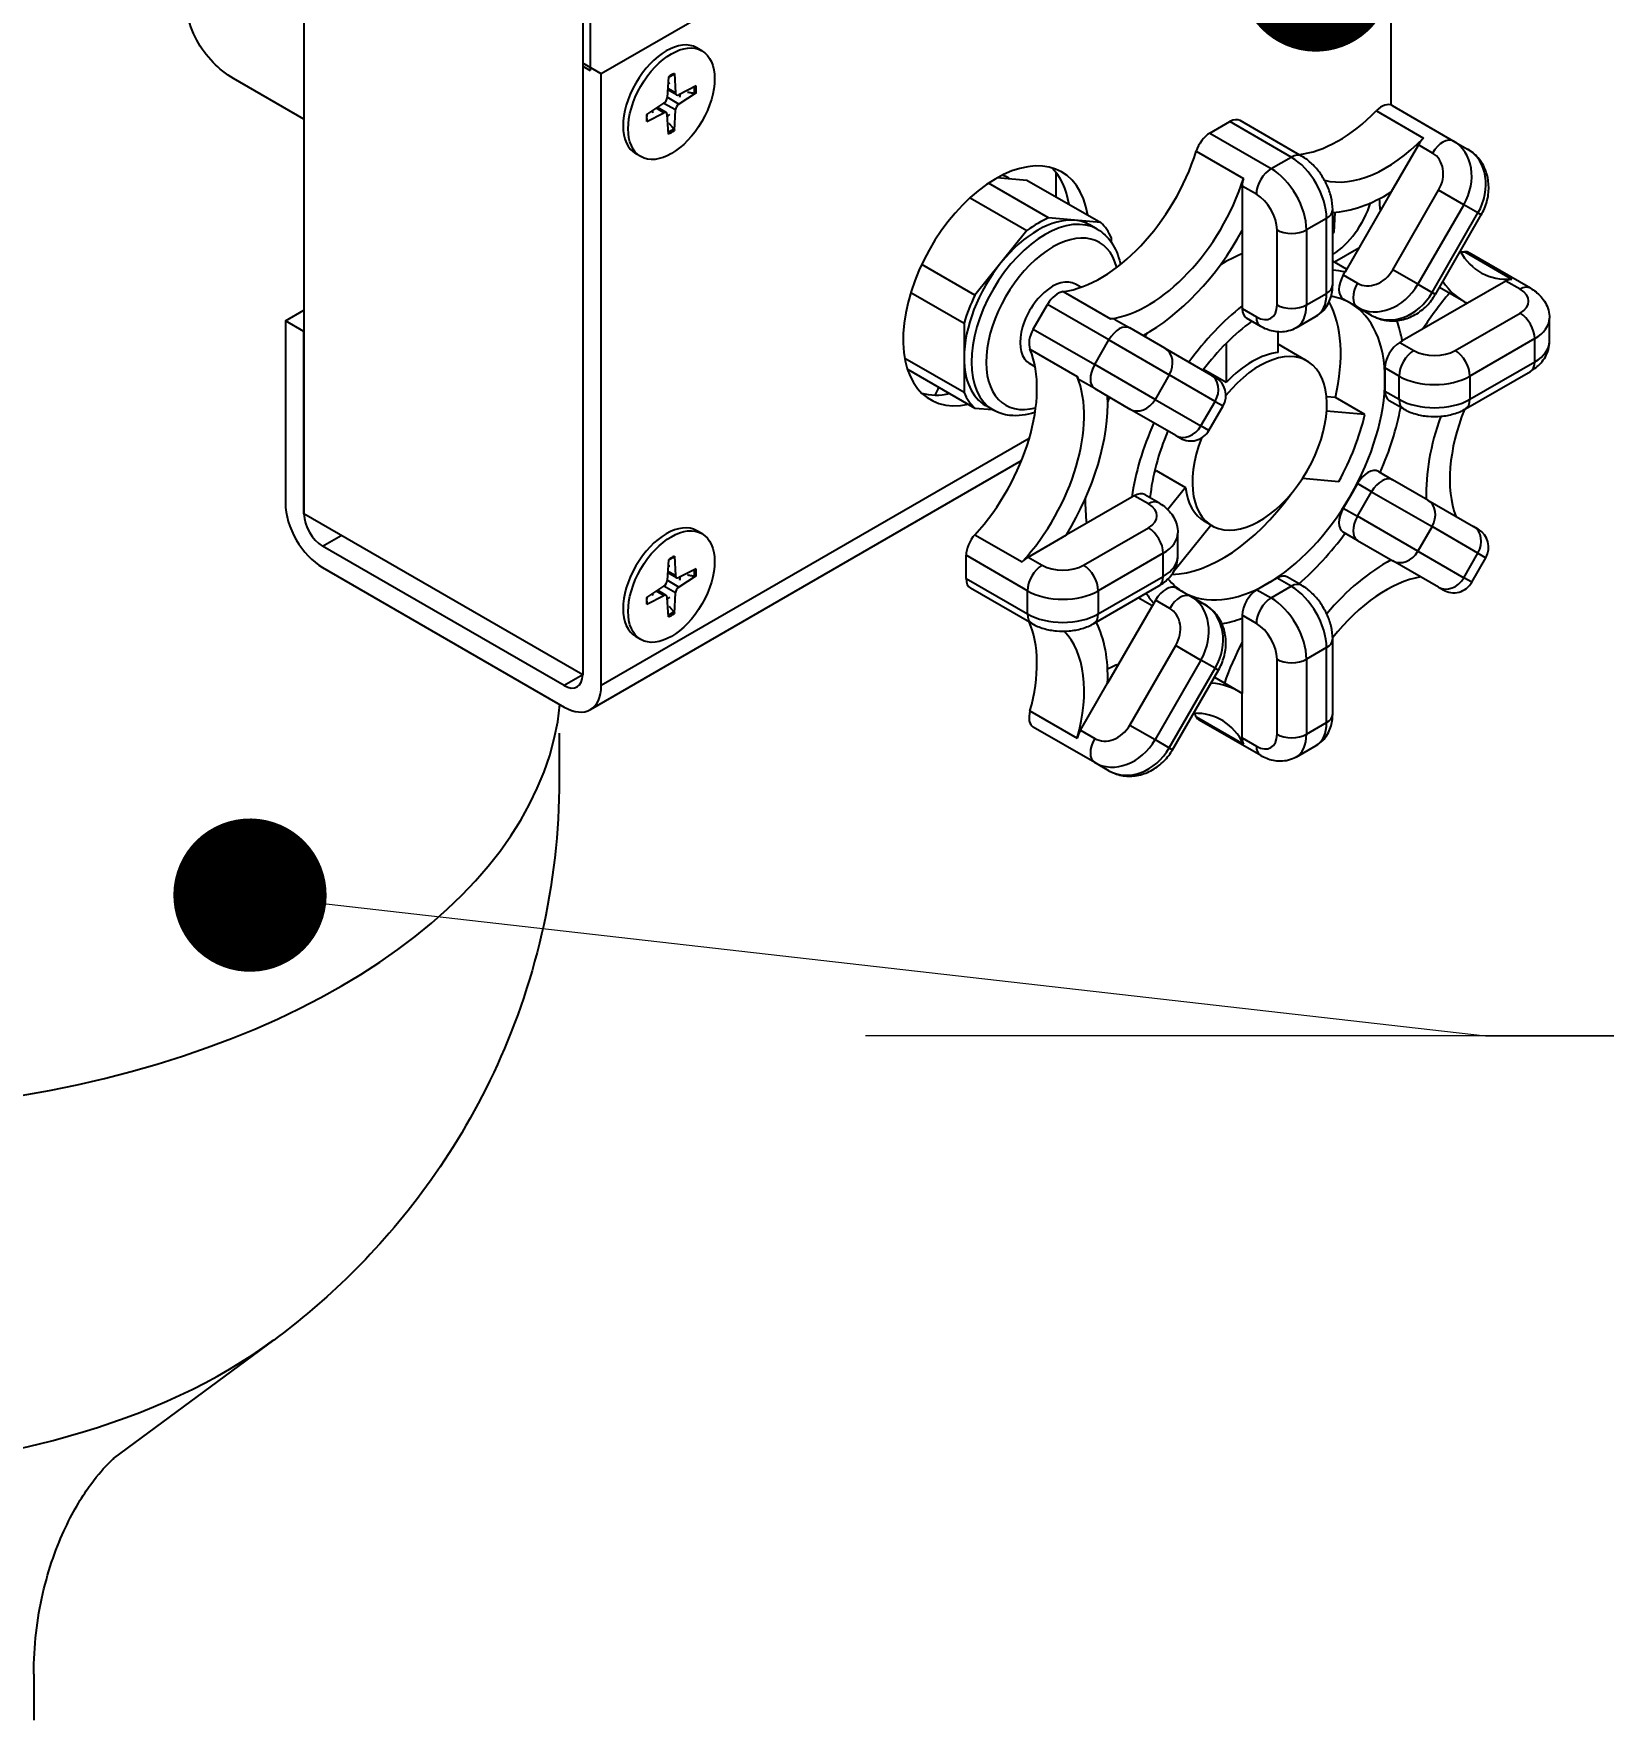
# Model space of a CAD drawing. Header units: millimetres. Extents: x -46397 to 283259, y -8690 to 23983.
# Drawn here: x 217991.2 to 218134.6, y -1111.1 to -957.1 of the extents above; entities that cross this region are included whole.
import ezdxf
from ezdxf import colors
from ezdxf.entities.mleader import LeaderData, LeaderLine
from ezdxf.math import Vec2, Vec3

# ---------------------------------------------------------------- set-up
doc = ezdxf.new("R2010")
doc.units = ezdxf.units.MM
doc.layers.add('Long_AM_Visible', color=30, linetype='Continuous', lineweight=25)
doc.styles.add('Long_Text', font='isocp.shx', dxfattribs={"width": 0.7})

# ---------------------------------------------------------------- blocks, each defined once
blk = doc.blocks.new('sfsdfds')
at = {"layer": 'Long_AM_Visible'}
for p, q in [((-40.94, 10.151), (-40.94, -544.413)), ((-28.212, 2.803), (-28.212, -551.762)), ((-28.212, -25.121), (-28.212, -523.973)), ((-27.872, -495.839), (-27.872, -524.169)), ((8.699, -503.507), (8.699, -525.747)), ((-15.696, -517.591), (-27.363, -524.327)), ((-22.765, -523.271), (-22.998, -523.136)), ((-28.212, -523.837), (-28.212, -551.762)), ((-27.363, -524.327), (-28.212, -523.837)), ((-28.212, -523.973), (-27.872, -524.169)), ((-27.363, -552.252), (-27.363, -524.327)), ((-24.022, -524.303), (-23.973, -525.189)), ((-40.94, -526.391), (-44.155, -524.535)), ((-24.298, -524.462), (-24.347, -525.405)), ((-23.925, -525.282), (-24.329, -525.06)), ((-23.973, -525.189), (-24.326, -524.993)), ((-23.031, -524.876), (-23.822, -525.276)), ((-25.289, -526.18), (-24.498, -525.666)), ((-24.498, -526.098), (-24.844, -525.891)), ((-24.393, -526.093), (-24.787, -525.854)), ((-23.973, -525.969), (-24.506, -525.671)), ((-23.822, -525.708), (-24.347, -525.395)), ((-23.031, -525.194), (-23.822, -525.708)), ((8.752, -525.771), (11.554, -527.389)), ((-25.289, -526.498), (-24.498, -526.098)), ((-24.298, -527.07), (-24.347, -526.185)), ((-24.022, -526.911), (-23.973, -525.969)), ((0.426, -527.034), (1.342, -526.505)), ((4.144, -528.123), (1.342, -526.505)), ((4.62, -528.076), (1.819, -526.458)), ((8.034, -526.01), (10.189, -527.255)), ((0.426, -527.034), (3.228, -528.652)), ((11.554, -527.389), (12.202, -527.763)), ((-25.555, -528.103), (-25.788, -527.968)), ((-0.189, -527.852), (1.966, -529.096)), ((3.228, -528.652), (4.144, -528.123)), ((9.955, -527.565), (8.715, -529.712)), ((10.601, -527.939), (9.955, -527.565)), ((-6.604, -528.812), (-6.604, -529.93)), ((-6.933, -530.902), (-9.675, -529.318)), ((-9.24, -529.052), (-9.111, -529.064)), ((-9.111, -529.064), (-7.921, -529.17)), ((-8.727, -529.098), (-8.75, -529.085)), ((-7.921, -529.17), (-4.553, -531.114)), ((2.555, -529.818), (1.908, -529.445)), ((1.908, -529.445), (1.908, -531.469)), ((8.715, -529.712), (6.605, -533.367)), ((8.782, -533.267), (10.878, -529.638)), ((12.027, -530.302), (10.878, -529.638)), ((-10.511, -529.977), (-7.921, -531.472)), ((6.04, -533.956), (6.04, -530.534)), ((12.027, -530.302), (9.932, -533.931)), ((12.675, -530.676), (12.027, -530.302)), ((-5.743, -531.008), (-6.933, -530.902)), ((-4.553, -531.114), (-5.743, -531.008)), ((-4.709, -531.418), (-5.046, -531.223)), ((5.761, -530.923), (4.845, -531.451)), ((5.761, -534.345), (5.761, -530.923)), ((6.101, -531.565), (6.149, -530.643)), ((10.58, -534.305), (12.675, -530.676)), ((10.731, -534.393), (12.826, -530.763)), ((12.826, -530.763), (12.675, -530.676)), ((-7.921, -531.472), (-9.111, -532.952)), ((-4.059, -532.027), (-4.059, -531.817)), ((1.908, -531.469), (1.908, -534.914)), ((3.498, -534.873), (3.498, -531.451)), ((4.845, -531.451), (4.845, -534.873)), ((7.235, -532.276), (6.121, -532.919)), ((12.069, -532.449), (14.224, -533.694)), ((15.073, -534.111), (12.272, -532.493)), ((-10.3, -534.432), (-12.729, -533.03)), ((-9.111, -532.952), (-10.3, -534.432)), ((6.678, -533.241), (6.04, -532.872)), ((6.605, -533.367), (6.526, -533.505)), ((6.526, -533.505), (7.172, -533.878)), ((9.932, -533.931), (8.782, -533.267)), ((-13.225, -534.303), (-10.794, -535.706)), ((-6.265, -534.265), (-4.11, -535.51)), ((-5.455, -534.066), (-5.706, -533.922)), ((4.845, -534.873), (5.761, -534.345)), ((9.932, -533.931), (10.58, -534.305)), ((10.731, -534.393), (10.58, -534.305)), ((10.919, -534.067), (12.023, -534.704)), ((13.951, -533.785), (12.198, -534.797)), ((14.597, -534.158), (13.951, -533.785)), ((-41.788, -535.595), (-40.94, -535.105)), ((-7.631, -535.978), (-6.983, -534.856)), ((-4.181, -536.474), (-6.983, -534.856)), ((1.908, -534.914), (1.908, -535.044)), ((1.908, -535.044), (2.555, -535.418)), ((7.172, -534.978), (6.526, -534.604)), ((7.82, -535.352), (7.172, -534.978)), ((12.198, -534.797), (9.214, -536.519)), ((-40.94, -536.085), (-41.788, -535.595)), ((-41.788, -535.595), (-41.788, -543.923)), ((-10.794, -535.706), (-10.794, -537.292)), ((-3.876, -535.55), (-3.229, -535.924)), ((-1.619, -536.853), (-3.229, -535.924)), ((2.752, -535.854), (2.105, -535.48)), ((4.371, -535.92), (5.287, -535.391)), ((11.634, -536.958), (14.597, -535.247)), ((15.94, -536.538), (15.94, -535.48)), ((-40.94, -544.413), (-40.94, -536.085)), ((-7.631, -535.978), (-4.829, -537.595)), ((-4.829, -537.595), (-4.181, -536.474)), ((-4.181, -536.474), (-1.422, -538.067)), ((1.181, -536.624), (1.181, -538.415)), ((3.552, -537.046), (3.552, -536.107)), ((4.875, -537.435), (3.552, -536.671)), ((9.214, -536.519), (9.101, -536.584)), ((9.101, -536.584), (9.748, -536.958)), ((15.271, -536.413), (12.307, -538.124)), ((15.271, -537.471), (15.271, -536.413)), ((-10.794, -538.878), (-13.502, -537.315)), ((-10.794, -537.292), (-10.794, -538.878)), ((-7.783, -536.895), (-5.628, -538.14)), ((-1.619, -536.853), (0.476, -538.063)), ((12.307, -539.182), (15.271, -537.471)), ((-13.381, -537.802), (-10.3, -539.581)), ((-7.551, -537.696), (-7.801, -537.551)), ((-2.07, -539.189), (-4.829, -537.595)), ((-1.422, -538.067), (-2.07, -539.189)), ((0.674, -539.277), (-1.422, -538.067)), ((1.181, -538.415), (0.144, -537.816)), ((0.688, -538.185), (0.476, -538.063)), ((8.428, -537.751), (8.428, -538.28)), ((9.074, -538.124), (8.428, -537.751)), ((9.074, -539.182), (9.074, -538.124)), ((12.11, -539.618), (15.073, -537.907)), ((12.307, -538.124), (12.307, -539.182)), ((-4.829, -538.695), (-5.476, -538.322)), ((-4.829, -538.695), (-3.219, -539.625)), ((8.428, -538.28), (8.428, -538.809)), ((8.428, -538.809), (9.074, -539.182)), ((-10.3, -539.581), (-9.495, -539.653)), ((-9.471, -539.667), (-9.808, -539.472)), ((-1.124, -540.834), (-3.219, -539.625)), ((-2.07, -539.189), (0.026, -540.398)), ((0.026, -540.398), (0.674, -539.277)), ((0.389, -540.608), (1.037, -539.486)), ((0.674, -539.277), (1.037, -539.486)), ((6.164, -539.103), (5.758, -539.067)), ((7.511, -539.881), (5.763, -539.725)), ((7.511, -539.881), (6.164, -539.103)), ((9.272, -539.618), (8.625, -539.245)), ((0.389, -540.608), (0.026, -540.398)), ((-7.814, -540.965), (-27.363, -552.252)), ((-1.124, -540.834), (-0.912, -540.957)), ((-27.86, -553.35), (-8.169, -541.982)), ((-2.027, -542.433), (-2.111, -542.537)), ((-2.027, -542.433), (-0.68, -543.211)), ((4.667, -542.788), (6.325, -542.936)), ((8.126, -542.479), (8.773, -542.853)), ((10.382, -543.782), (8.773, -542.853)), ((-3.022, -543.584), (-3.135, -543.649)), ((-2.375, -543.957), (-3.022, -543.584)), ((-1.899, -543.91), (-2.546, -543.537)), ((-0.68, -543.211), (-1.491, -544.22)), ((6.85, -543.59), (6.526, -544.151)), ((7.173, -543.029), (6.85, -543.59)), ((7.172, -544.525), (7.82, -543.403)), ((7.82, -543.403), (7.173, -543.029)), ((7.82, -543.403), (10.58, -544.996)), ((-3.135, -543.649), (-6.118, -545.371)), ((6.526, -544.151), (7.172, -544.525)), ((10.382, -543.782), (12.478, -544.992)), ((-28.212, -551.762), (-40.94, -544.413)), ((-5.339, -546.757), (-2.375, -545.046)), ((-1.223, -547.047), (0.48, -544.928)), ((0.531, -544.958), (0.194, -544.763)), ((9.932, -546.118), (7.172, -544.525)), ((10.58, -544.996), (9.932, -546.118)), ((12.675, -546.206), (10.58, -544.996)), ((12.69, -545.114), (12.478, -544.992)), ((-40.091, -545.883), (-39.243, -545.393)), ((-29.06, -552.252), (-40.091, -545.883)), ((-22.765, -545.316), (-22.998, -545.181)), ((-10.3, -545.364), (-8.144, -546.608)), ((-7.871, -546.384), (-6.118, -545.371)), ((-1.032, -546.337), (-1.032, -545.279)), ((7.172, -545.624), (6.526, -545.251)), ((7.172, -545.624), (8.782, -546.554)), ((-24.298, -546.508), (-24.347, -547.45)), ((-24.022, -546.349), (-23.973, -547.234)), ((-7.898, -547.923), (-10.7, -546.306)), ((-10.7, -547.363), (-10.7, -546.306)), ((-7.871, -546.384), (-7.225, -546.757)), ((-1.702, -546.212), (-4.665, -547.923)), ((-1.702, -547.27), (-1.702, -546.212)), ((10.878, -547.764), (8.782, -546.554)), ((9.932, -546.118), (12.027, -547.328)), ((12.027, -547.328), (12.675, -546.206)), ((12.391, -547.537), (13.038, -546.415)), ((12.675, -546.206), (13.038, -546.415)), ((-40.091, -546.863), (-29.06, -553.231)), ((-23.822, -547.754), (-24.347, -547.441)), ((-23.925, -547.328), (-24.329, -547.106)), ((-23.973, -547.234), (-24.326, -547.038)), ((-23.031, -546.921), (-23.822, -547.321)), ((-23.031, -547.239), (-23.822, -547.754)), ((-10.7, -547.363), (-7.898, -548.981)), ((-4.665, -548.981), (-1.702, -547.27)), ((3.498, -547.348), (3.04, -547.612)), ((4.144, -547.721), (3.498, -547.348)), ((4.62, -547.674), (3.974, -547.301)), ((12.391, -547.537), (12.027, -547.328)), ((-25.289, -548.225), (-24.498, -547.711)), ((-25.289, -548.543), (-24.498, -548.143)), ((-24.498, -548.143), (-24.844, -547.936)), ((-24.393, -548.138), (-24.787, -547.899)), ((-23.973, -548.014), (-24.506, -547.716)), ((-24.298, -549.116), (-24.347, -548.23)), ((-24.022, -548.957), (-23.973, -548.014)), ((-7.701, -549.417), (-10.503, -547.799)), ((-7.898, -548.981), (-7.898, -547.923)), ((-4.863, -549.417), (-1.899, -547.706)), ((-4.665, -547.923), (-4.665, -548.981)), ((-2.199, -548.617), (-2.838, -548.248)), ((-1.094, -547.803), (-0.448, -548.176)), ((-0.448, -548.176), (0.2, -548.55)), ((3.04, -547.612), (2.582, -547.877)), ((2.582, -547.877), (3.228, -548.25)), ((3.228, -548.25), (4.144, -547.721)), ((10.878, -547.764), (11.089, -547.886)), ((-2.126, -548.491), (-4.236, -552.145)), ((-2.047, -548.353), (-2.126, -548.491)), ((-1.4, -548.726), (-2.047, -548.353)), ((1.908, -549.043), (1.908, -549.173)), ((2.555, -549.417), (1.908, -549.043)), ((1.908, -549.173), (1.908, -552.619)), ((-25.555, -550.148), (-25.788, -550.014)), ((-3.219, -554.055), (-1.124, -550.425)), ((-1.124, -550.425), (0.026, -551.089)), ((5.761, -550.521), (4.845, -551.05)), ((5.761, -553.943), (5.761, -550.521)), ((6.04, -553.554), (6.04, -550.132)), ((0.026, -551.089), (-2.07, -554.719)), ((0.674, -551.463), (0.026, -551.089)), ((3.498, -554.472), (3.498, -551.05)), ((4.845, -551.05), (4.845, -554.472)), ((-28.212, -551.762), (-29.06, -552.252)), ((-1.422, -555.092), (0.674, -551.463)), ((-1.271, -555.18), (0.825, -551.55)), ((0.637, -551.876), (1.741, -552.514)), ((0.674, -551.463), (0.825, -551.55)), ((-5.476, -554.292), (-4.236, -552.145)), ((1.908, -554.643), (1.908, -552.619)), ((-7.783, -553.406), (-5.628, -554.65)), ((-4.829, -555.765), (-7.631, -554.147)), ((-5.476, -554.292), (-4.829, -554.665)), ((-3.219, -554.055), (-2.07, -554.719)), ((-0.189, -553.68), (1.966, -554.925)), ((2.752, -555.452), (-0.05, -553.835)), ((4.845, -554.472), (5.761, -553.943)), ((-29.281, -554.424), (-29.281, -556.531)), ((-2.07, -554.719), (-1.422, -555.092)), ((-1.422, -555.092), (-1.271, -555.18)), ((1.908, -554.643), (2.555, -555.016)), ((4.371, -555.518), (5.287, -554.989)), ((-4.181, -556.139), (-4.829, -555.765)), ((-49.631, -587.549), (-42.316, -582.132)), ((-53.281, -597.388), (-53.281, -599.495))]:
    blk.add_line(p, q, dxfattribs=at)
for centre, start, end in [((0.212, -539.01), 330, 60), ((-0.436, -540.132), 240, 330), ((12.213, -545.939), 330, 60), ((11.566, -547.061), 240, 330)]:
    blk.add_arc(centre, 0.952, start, end, dxfattribs=at)
for centre, major_axis, ratio, start_param, end_param in [((-24.393, -525.552), (-1.395, -2.416), 0.57735, 3.141593, 6.283185), ((-24.16, -525.687), (-0.805, -1.393), 0.57735, 3.805567, 4.048415), ((-24.393, -525.552), (0.45, 0.779), 0.57735, 0.521703, 0.660908), ((-24.191, -525.669), (-0.769, -1.332), 0.57735, 2.226706, 2.459073), ((-24.16, -525.687), (0.805, 1.393), 0.57735, 5.376363, 5.619211), ((-24.508, -525.486), (0.114, 0.197), 0.57735, 3.989337, 5.435441), ((-23.812, -525.085), (-0.114, -0.197), 0.57735, 5.560133, 7.006237), ((-23.812, -525.888), (-0.114, -0.197), 0.57735, 3.989337, 5.435441), ((-24.393, -525.552), (-0.45, -0.779), 0.57735, 2.092499, 2.277435), ((8.276, -526.596), (0.476, 0.825), 0.57735, 0, 1.153272), ((-24.16, -525.687), (-0.805, -1.393), 0.57735, 5.376363, 5.619211), ((-24.393, -525.552), (0.45, 0.779), 0.57735, 2.480685, 2.61989), ((-24.508, -526.289), (0.114, 0.197), 0.57735, 5.560133, 7.006237), ((-24.393, -525.552), (-0.45, -0.779), 0.57735, 0.864158, 1.049094), ((1.342, -527.283), (0.476, 0.825), 0.57735, 0, 0.785398), ((6.318, -521.861), (3.373, 5.842), 0.57735, 3.5349, 4.294865), ((-24.191, -525.669), (-0.769, -1.332), 0.57735, 0.682519, 0.914887), ((-24.16, -525.687), (0.805, 1.393), 0.57735, 3.805567, 4.048415), ((0.426, -527.812), (0.476, 0.825), 0.57735, 0.785398, 1.93867), ((8.473, -523.106), (-3.373, -5.842), 0.57735, 0.155736, 1.153272), ((10.431, -527.84), (0.476, 0.825), 0.57735, 1.153272, 1.570796), ((11.078, -528.214), (0.476, 0.825), 0.57735, 0, 1.570796), ((10.411, -529.369), (1.143, 1.98), 0.816497, 4.712389, 6.283185), ((-9.332, -534.003), (-3, -5.196), 0.57735, 2.523786, 6.765634), ((-4.549, -528.136), (3.373, 5.842), 0.57735, 3.559117, 5.080263), ((4.144, -528.901), (0.476, 0.825), 0.57735, 0, 0.785398), ((4.144, -529.989), (-1.143, 1.98), 0.57735, 3.926991, 5.497787), ((9.935, -529.094), (0.667, 1.155), 0.816497, 4.712389, 6.283185), ((11.059, -529.742), (1.143, 1.98), 0.816497, 4.712389, 6.283185), ((-11.131, -533.209), (2.381, 4.124), 0.57735, 0, 0.118501), ((-10.181, -533.513), (3, 5.196), 0.57735, 5.665378, 6.141288), ((3.228, -529.429), (0.476, 0.825), 0.57735, 0.785398, 2.356194), ((3.228, -530.518), (1.143, -1.98), 0.57735, 0.785398, 2.356194), ((-2.394, -529.38), (3.373, 5.842), 0.57735, 3.559117, 5.080263), ((2.582, -529.056), (0.476, 0.825), 0.57735, 1.93867, 2.356194), ((8.473, -523.106), (-4.135, -7.162), 0.57735, 0.356127, 0.826764), ((2.555, -530.907), (-0.667, 1.155), 0.57735, 3.926991, 5.497787), ((5.087, -530.534), (0.952, 0), 0.57735, 5.497787, 6.283185), ((5.963, -530.341), (-1.395, -2.416), 0.57735, 0.8244, 1.941783), ((14.003, -526.298), (-4.135, -7.162), 0.57735, 5.55083, 5.637805), ((-7.09, -535.542), (-2.381, -4.124), 0.57735, 3.141593, 6.283185), ((-7.427, -535.348), (2.381, 4.124), 0.57735, 0.261799, 1.308997), ((-7.427, -535.348), (2.572, 4.454), 0.57735, 0.649116, 0.92168), ((-7.427, -535.348), (2.381, 4.124), 0.57735, 0, 0.261799), ((-7.427, -535.348), (2.572, 4.454), 0.57735, 5.885104, 6.157668), ((-6.753, -535.737), (2.143, 3.712), 0.57735, 5.753516, 9.954448), ((-2.394, -529.38), (4.135, 7.162), 0.57735, 3.885625, 4.753755), ((4.171, -531.063), (0.952, 0), 0.57735, 3.926991, 5.497787), ((5.932, -530.323), (-0.769, -1.332), 0.57735, 0.884805, 0.914887), ((5.963, -530.341), (0.805, 1.393), 0.57735, 3.994654, 4.048415), ((1.019, -540.224), (4.439, 7.688), 0.57735, 0.643289, 0.802054), ((16.158, -527.542), (-3.373, -5.842), 0.57735, 5.949711, 6.651059), ((14.003, -526.298), (-3.373, -5.842), 0.57735, 0.325207, 0.367874), ((11.795, -533.318), (0.476, 0.825), 0.57735, 0, 0.367874), ((-7.427, -535.348), (2.381, 4.124), 0.57735, 1.308997, 2.356194), ((-6.753, -535.737), (1.048, 1.815), 0.57735, 0, 3.141593), ((3.04, -541.391), (4.439, 7.688), 0.57735, 0.181248, 0.287113), ((7.002, -533.78), (-0.476, -0.825), 0.57735, 4.712389, 6.283185), ((7.839, -532.723), (-0.667, -1.155), 0.816497, 0, 1.570796), ((-6.507, -535.131), (0.476, 0.825), 0.57735, 0.417524, 1.570796), ((4.144, -533.411), (1.143, -1.98), 0.57735, 0, 0.785398), ((5.087, -533.956), (0.952, 0), 0.57735, 5.497787, 6.283185), ((7.649, -534.153), (-0.476, -0.825), 0.57735, 4.712389, 6.283185), ((8.315, -532.998), (-1.143, -1.98), 0.816497, 0, 1.570796), ((8.963, -533.372), (-1.143, -1.98), 0.816497, 0, 1.570796), ((14.003, -538.847), (-4.135, -7.162), 0.57735, 4.392824, 4.643394), ((16.158, -527.542), (-4.135, -7.162), 0.57735, 6.012901, 6.324551), ((13.951, -534.562), (0.476, 0.825), 0.57735, 0.367874, 0.785398), ((14.597, -534.936), (0.476, 0.825), 0.57735, 0, 0.785398), ((13.654, -534.702), (1.333, 0), 0.57735, 5.497787, 7.068583), ((-7.427, -535.348), (2.572, 4.454), 0.57735, 1.696314, 1.968878), ((3.04, -541.391), (4.439, 7.688), 0.57735, 0.966646, 1.389548), ((2.582, -534.656), (-0.476, -0.825), 0.57735, 5.497787, 6.283185), ((2.555, -534.329), (0.667, -1.155), 0.57735, 5.497787, 7.068583), ((4.171, -534.484), (0.952, 0), 0.57735, 3.926991, 5.497787), ((3.228, -533.94), (1.143, -1.98), 0.57735, 0, 0.785398), ((1.019, -540.224), (3.81, 6.599), 0.57735, 5.196003, 5.944168), ((3.04, -541.391), (3.81, 6.599), 0.57735, 0, 0.210009), ((3.04, -541.391), (3.81, 6.599), 0.57735, 5.497787, 6.283185), ((-3.705, -536.749), (0.476, 0.825), 0.57735, 0, 1.570796), ((-4.352, -536.375), (0.476, 0.825), 0.57735, 0, 0.417524), ((3.04, -541.391), (3.81, 6.599), 0.57735, 0.914242, 1.359221), ((3.228, -535.029), (-0.476, -0.825), 0.57735, 5.497787, 6.283185), ((3.04, -541.391), (-4.439, -7.688), 0.57735, 2.537443, 2.690235), ((14.597, -536.024), (0.476, -0.825), 0.57735, 0.785398, 2.356194), ((13.654, -535.48), (2.286, 0), 0.57735, 5.497787, 6.283185), ((-7.155, -536.253), (0.476, 0.825), 0.57735, 1.570796, 2.724069), ((1.019, -540.224), (4.439, 7.688), 0.57735, 1.365498, 1.389548), ((9.101, -537.362), (0.476, 0.825), 0.57735, 0.785398, 2.356194), ((13.654, -536.538), (2.286, 0), 0.57735, 5.497787, 6.283185), ((-7.427, -535.348), (-2.381, -4.124), 0.57735, 5.497787, 6.283185), ((-12.234, -541.446), (3.373, 5.842), 0.57735, 4.344515, 5.865661), ((-2.095, -537.678), (0.476, 0.825), 0.816497, 4.712389, 6.283185), ((2.703, -541.196), (-2.172, -3.761), 0.57735, 4.973114, 10.734849), ((2.366, -541.002), (2.172, 3.761), 0.57735, 0.389145, 1.181652), ((9.748, -537.735), (-0.476, -0.825), 0.57735, 3.926991, 5.497787), ((10.691, -536.413), (1.333, 0), 0.57735, 3.926991, 5.497787), ((11.634, -537.735), (0.476, -0.825), 0.57735, 0.785398, 2.356194), ((14.597, -537.082), (0.476, -0.825), 0.57735, 0, 0.785398), ((-10.079, -542.69), (3.373, 5.842), 0.57735, 4.344515, 5.865661), ((-4.999, -537.497), (-0.476, -0.825), 0.57735, 5.865661, 6.283185), ((-4.353, -537.87), (-0.476, -0.825), 0.57735, 4.712389, 6.283185), ((0, -538.888), (0.476, 0.825), 0.816497, 4.712389, 6.283185), ((10.691, -537.191), (-2.286, 0), 0.57735, 0.785398, 2.356194), ((-10.181, -533.513), (-3, -5.196), 0.57735, 0.141897, 0.482449), ((-17.817, -537.922), (6, 0), 0.57735, 5.969789, 6.076806), ((-7.427, -535.348), (-2.572, -4.454), 0.57735, 5.885104, 6.157668), ((3.04, -541.391), (-3.81, -6.599), 0.57735, 1.570796, 2.356194), ((9.101, -538.42), (-0.476, -0.825), 0.57735, 5.497787, 6.283185), ((-10.079, -542.69), (4.135, 7.162), 0.57735, 4.671023, 5.539153), ((1.019, -540.224), (4.439, 7.688), 0.57735, 1.752045, 1.776095), ((-2.743, -538.8), (-0.476, -0.825), 0.816497, 0, 1.570796), ((3.04, -541.391), (-4.439, -7.688), 0.57735, 1.752045, 2.122267), ((9.748, -538.793), (-0.476, -0.825), 0.57735, 5.497787, 6.283185), ((10.691, -538.249), (2.286, 0), 0.57735, 3.926991, 5.497787), ((16.158, -540.091), (-3.373, -5.842), 0.57735, 4.962116, 5.83669), ((11.634, -538.793), (0.476, -0.825), 0.57735, 0, 0.785398), ((3.04, -541.391), (4.439, 7.688), 0.57735, 1.752045, 2.174946), ((-0.648, -540.01), (-0.476, -0.825), 0.816497, 0, 1.570796), ((2.366, -541.002), (3.81, 6.599), 0.57735, 4.752374, 5.196003), ((16.158, -540.091), (-4.135, -7.162), 0.57735, 5.016589, 5.539153), ((3.04, -541.391), (3.81, 6.599), 0.57735, 1.782371, 2.227351), ((7.65, -543.304), (0.476, 0.825), 0.57735, 0, 1.570796), ((8.296, -543.678), (0.476, 0.825), 0.57735, 0, 1.570796), ((-3.022, -544.361), (0.476, 0.825), 0.57735, 0, 0.785398), ((1.019, -540.224), (-3.81, -6.599), 0.57735, 0.339017, 1.395985), ((2.366, -541.002), (-2.172, -3.761), 0.57735, 5.625132, 6.283185), ((3.04, -541.391), (-3.81, -6.599), 0.57735, 0.785398, 1.570796), ((-40.091, -544.903), (-1.2, 2.078), 0.57735, 0.785398, 2.356194), ((1.019, -540.224), (4.439, 7.688), 0.57735, 2.339538, 2.498303), ((-2.375, -544.735), (0.476, 0.825), 0.57735, 0, 0.785398), ((-3.318, -544.501), (1.333, 0), 0.57735, 5.497787, 7.068583), ((7.002, -544.426), (-0.476, -0.825), 0.57735, 4.712389, 6.283185), ((9.906, -544.607), (0.476, 0.825), 0.816497, 4.712389, 6.283185), ((-40.091, -544.903), (0.6, -1.039), 0.57735, 3.926991, 5.497787), ((-24.393, -547.598), (-1.395, -2.416), 0.57735, 3.141593, 6.283185), ((-2.375, -545.824), (-0.476, 0.825), 0.57735, 3.926991, 5.497787), ((7.649, -544.799), (-0.476, -0.825), 0.57735, 4.712389, 6.283185), ((12.001, -545.817), (0.476, 0.825), 0.816497, 4.712389, 6.283185), ((-10.027, -545.917), (0.476, 0.825), 0.57735, 1.202922, 2.356194), ((-3.318, -545.279), (2.286, 0), 0.57735, 5.497787, 6.283185), ((3.04, -541.391), (-4.439, -7.688), 0.57735, 1.019325, 1.389548), ((-24.16, -547.732), (-0.805, -1.393), 0.57735, 3.805567, 4.048415), ((-7.871, -547.161), (-0.476, -0.825), 0.57735, 3.926991, 4.344515), ((-3.318, -546.337), (2.286, 0), 0.57735, 5.497787, 6.283185), ((8.473, -553.401), (-4.135, -7.162), 0.57735, 3.885625, 4.408189), ((9.258, -545.729), (-0.476, -0.825), 0.816497, 0, 1.570796), ((-24.508, -547.532), (0.114, 0.197), 0.57735, 3.989337, 5.435441), ((-24.393, -547.598), (0.45, 0.779), 0.57735, 0.521703, 0.660908), ((-23.812, -547.13), (-0.114, -0.197), 0.57735, 5.560133, 7.006237), ((-24.393, -547.598), (-0.45, -0.779), 0.57735, 2.092499, 2.277435), ((-24.191, -547.714), (-0.769, -1.332), 0.57735, 2.226706, 2.459073), ((-24.16, -547.732), (0.805, 1.393), 0.57735, 5.376363, 5.619211), ((-10.027, -546.975), (-0.476, -0.825), 0.57735, 5.497787, 6.283185), ((-7.225, -547.535), (0.476, 0.825), 0.57735, 0.785398, 2.356194), ((-6.282, -546.212), (1.333, 0), 0.57735, 3.926991, 5.497787), ((-5.339, -547.535), (-0.476, 0.825), 0.57735, 3.926991, 5.497787), ((-2.375, -546.881), (0.476, -0.825), 0.57735, 0, 0.785398), ((3.04, -541.391), (-3.81, -6.599), 0.57735, 6.073176, 6.283185), ((3.498, -548.126), (0.476, 0.825), 0.57735, 0, 0.785398), ((8.473, -553.401), (-3.373, -5.842), 0.57735, 3.588088, 4.462662), ((11.354, -546.939), (-0.476, -0.825), 0.816497, 0, 1.570796), ((-24.16, -547.732), (-0.805, -1.393), 0.57735, 5.376363, 5.619211), ((-24.393, -547.598), (0.45, 0.779), 0.57735, 2.480685, 2.61989), ((-24.508, -548.334), (0.114, 0.197), 0.57735, 5.560133, 7.006237), ((-24.393, -547.598), (-0.45, -0.779), 0.57735, 0.864158, 1.049094), ((-23.812, -547.933), (-0.114, -0.197), 0.57735, 3.989337, 5.435441), ((-6.282, -546.99), (-2.286, 0), 0.57735, 0.785398, 2.356194), ((3.04, -541.391), (-4.439, -7.688), 0.57735, 5.996072, 6.101937), ((-1.57, -548.628), (0.476, 0.825), 0.57735, 0, 1.570796), ((-0.924, -549.001), (0.476, 0.825), 0.57735, 0, 1.570796), ((3.04, -541.391), (-3.81, -6.599), 0.57735, 0, 0.785398), ((-1.591, -550.156), (1.143, 1.98), 0.816497, 4.712389, 6.283185), ((2.582, -548.654), (0.476, 0.825), 0.57735, 0.785398, 2.356194), ((3.228, -549.028), (-0.476, -0.825), 0.57735, 3.926991, 5.497787), ((3.228, -550.117), (1.143, -1.98), 0.57735, 0.785398, 2.356194), ((4.144, -548.499), (0.476, 0.825), 0.57735, 0, 0.785398), ((4.144, -549.588), (-1.143, 1.98), 0.57735, 3.926991, 5.497787), ((-24.191, -547.714), (-0.769, -1.332), 0.57735, 0.682519, 0.914887), ((-24.16, -547.732), (0.805, 1.393), 0.57735, 3.805567, 4.048415), ((-6.282, -548.048), (2.286, 0), 0.57735, 3.926991, 5.497787), ((-7.225, -548.592), (-0.476, -0.825), 0.57735, 5.497787, 6.283185), ((-5.339, -548.592), (0.476, -0.825), 0.57735, 0, 0.785398), ((-2.067, -549.881), (0.667, 1.155), 0.816497, 4.712389, 6.283185), ((-0.943, -550.53), (1.143, 1.98), 0.816497, 4.712389, 6.283185), ((-12.234, -553.994), (3.373, 5.842), 0.57735, 5.129913, 5.889878), ((-10.079, -555.239), (3.373, 5.842), 0.57735, 5.129913, 6.127449), ((-10.079, -555.239), (4.135, 7.162), 0.57735, 5.456421, 5.927058), ((3.04, -541.391), (-4.439, -7.688), 0.57735, 0.451358, 0.60415), ((2.555, -550.505), (-0.667, 1.155), 0.57735, 3.926991, 5.497787), ((6.318, -552.157), (-4.135, -7.162), 0.57735, 4.781384, 5.031954), ((5.087, -550.132), (0.952, 0), 0.57735, 5.497787, 6.283185), ((-4.549, -558.431), (-4.135, -7.162), 0.57735, 3.786973, 3.873948), ((4.171, -550.661), (-0.952, 0), 0.57735, 0.785398, 2.356194), ((-29.06, -551.272), (0.6, -1.039), 0.57735, 5.497787, 7.068583), ((-29.06, -551.272), (1.2, -2.078), 0.57735, 5.497787, 7.068583), ((-2.394, -559.675), (4.135, 7.162), 0.57735, 6.24182, 6.553469), ((-63.481, -551.975), (34.29, 0), 0.57735, 3.768852, 6.22517), ((-7.155, -553.322), (-0.476, -0.825), 0.57735, 5.129913, 6.283185), ((-2.394, -559.675), (3.373, 5.842), 0.57735, 5.915311, 6.61666), ((-4.549, -558.431), (3.373, 5.842), 0.57735, 5.915311, 5.957978), ((5.087, -553.554), (0.953, 0), 0.57735, 5.497787, 6.283185), ((-4.999, -554.567), (-0.476, -0.825), 0.57735, 4.712389, 5.129913), ((-4.162, -553.51), (-0.667, -1.155), 0.816497, 0, 1.570796), ((0.426, -553.01), (-0.476, -0.825), 0.57735, 5.915311, 6.283185), ((4.144, -553.01), (1.143, -1.98), 0.57735, 0, 0.785398), ((-4.353, -554.94), (-0.476, -0.825), 0.57735, 4.712389, 6.283185), ((-3.686, -553.785), (-1.143, -1.98), 0.816497, 0, 1.570796), ((-3.038, -554.159), (-1.143, -1.98), 0.816497, 0, 1.570796), ((2.582, -554.254), (-0.476, -0.825), 0.57735, 5.497787, 5.915311), ((2.555, -553.927), (0.667, -1.155), 0.57735, 5.497787, 7.068583), ((3.228, -554.627), (-0.476, -0.825), 0.57735, 5.497787, 6.283185), ((4.171, -554.083), (-0.952, 0), 0.57735, 0.785398, 2.356194), ((3.228, -553.538), (1.143, -1.98), 0.57735, 0, 0.785398), ((-63.481, -572.604), (-26.838, 0), 0.57735, 0.662228, 2.479365)]:
    blk.add_ellipse(centre, major_axis=major_axis, ratio=ratio, start_param=start_param, end_param=end_param, dxfattribs=at)
for centre in [(-24.16, -525.687), (-24.16, -547.732)]:
    blk.add_ellipse(centre, major_axis=(1.395, 2.416), ratio=0.57735, dxfattribs=at)
for points, knots in [([(-44.155, -524.535), (-44.825, -524.148), (-45.428, -523.541), (-46.038, -522.396), (-46.194, -521.976), (-46.399, -521.094), (-46.448, -520.631), (-46.448, -520.167)], [7.950616, 7.950616, 7.950616, 7.950616, 8.518572, 8.518572, 8.802551, 8.802551, 9.086529, 9.086529, 9.086529, 9.086529]), ([(-24.299, -524.488), (-24.286, -524.479), (-24.272, -524.47), (-24.24, -524.448), (-24.222, -524.437), (-24.185, -524.414), (-24.167, -524.404), (-24.13, -524.384), (-24.112, -524.374), (-24.075, -524.356), (-24.057, -524.348), (-24.039, -524.34)], [1.4571868, 1.4571868, 1.4571868, 1.4571868, 1.4944571, 1.4944571, 1.5456182, 1.5456182, 1.5967793, 1.5967793, 1.6479404, 1.6479404, 1.6991015, 1.6991015, 1.6991015, 1.6991015]), ([(-24.022, -524.303), (-24.022, -524.311), (-24.023, -524.319), (-24.028, -524.331), (-24.032, -524.336), (-24.037, -524.339), (-24.038, -524.34), (-24.039, -524.34)], [0.01973005, 0.01973005, 0.01973005, 0.01973005, 0.02472891, 0.02472891, 0.02967923, 0.02967923, 0.03057644, 0.03057644, 0.03057644, 0.03057644]), ([(-23.031, -525.194), (-23.038, -525.199), (-23.048, -525.203), (-23.066, -525.208), (-23.078, -525.21), (-23.095, -525.21), (-23.105, -525.21), (-23.113, -525.208)], [0.01973005, 0.01973005, 0.01973005, 0.01973005, 0.02472891, 0.02472891, 0.02967923, 0.02967923, 0.03364702, 0.03364702, 0.03364702, 0.03364702]), ([(-25.266, -526.465), (-25.266, -526.466), (-25.266, -526.467), (-25.266, -526.473), (-25.268, -526.48), (-25.276, -526.489), (-25.282, -526.494), (-25.289, -526.498)], [0.0482903, 0.0482903, 0.0482903, 0.0482903, 0.04918751, 0.04918751, 0.05413783, 0.05413783, 0.05913669, 0.05913669, 0.05913669, 0.05913669]), ([(-25.266, -526.465), (-25.268, -526.445), (-25.27, -526.425), (-25.273, -526.385), (-25.274, -526.364), (-25.275, -526.323), (-25.275, -526.301), (-25.274, -526.258), (-25.273, -526.236), (-25.27, -526.198), (-25.269, -526.182), (-25.268, -526.166)], [6.1548801, 6.1548801, 6.1548801, 6.1548801, 6.2060412, 6.2060412, 6.2572023, 6.2572023, 6.3083635, 6.3083635, 6.3595246, 6.3595246, 6.3967949, 6.3967949, 6.3967949, 6.3967949]), ([(-24.051, -526.833), (-24.045, -526.839), (-24.04, -526.847), (-24.032, -526.863), (-24.028, -526.874), (-24.023, -526.892), (-24.022, -526.903), (-24.022, -526.911)], [0.04521972, 0.04521972, 0.04521972, 0.04521972, 0.04918751, 0.04918751, 0.05413783, 0.05413783, 0.05913669, 0.05913669, 0.05913669, 0.05913669]), ([(6.04, -530.534), (6.04, -530.333), (6.013, -530.137), (5.921, -529.756), (5.854, -529.57), (5.689, -529.212), (5.59, -529.04), (5.363, -528.718), (5.235, -528.568), (4.95, -528.297), (4.794, -528.176), (4.62, -528.076)], [3.141593, 3.141593, 3.141593, 3.141593, 3.455752, 3.455752, 3.769911, 3.769911, 4.08407, 4.08407, 4.39823, 4.39823, 4.712389, 4.712389, 4.712389, 4.712389]), ([(12.826, -530.763), (12.937, -530.572), (13.023, -530.366), (13.139, -529.938), (13.168, -529.716), (13.163, -529.269), (13.128, -529.045), (12.985, -528.612), (12.876, -528.405), (12.599, -528.055), (12.437, -527.908), (12.236, -527.783), (12.219, -527.773), (12.202, -527.763)], [3.141593, 3.141593, 3.141593, 3.141593, 3.455752, 3.455752, 3.769911, 3.769911, 4.08407, 4.08407, 4.398217, 4.398217, 4.685712, 4.685712, 4.712389, 4.712389, 4.712389, 4.712389]), ([(-4.709, -531.418), (-4.452, -531.566), (-4.232, -531.775), (-3.876, -532.295), (-3.746, -532.612), (-3.664, -532.981), (-3.659, -533.005), (-3.655, -533.029)], [0.7853982, 0.7853982, 0.7853982, 0.7853982, 1.0547183, 1.0547183, 1.3473059, 1.3473059, 1.3675703, 1.3675703, 1.3675703, 1.3675703]), ([(6.072, -531.487), (6.077, -531.493), (6.082, -531.501), (6.091, -531.517), (6.095, -531.528), (6.1, -531.546), (6.101, -531.557), (6.101, -531.565)], [0.04521972, 0.04521972, 0.04521972, 0.04521972, 0.04918751, 0.04918751, 0.05413783, 0.05413783, 0.05913669, 0.05913669, 0.05913669, 0.05913669]), ([(5.287, -535.391), (5.397, -535.328), (5.498, -535.249), (5.671, -535.073), (5.745, -534.976), (5.863, -534.776), (5.909, -534.672), (5.979, -534.465), (6.002, -534.362), (6.033, -534.157), (6.04, -534.056), (6.04, -533.956)], [2.3561945, 2.3561945, 2.3561945, 2.3561945, 2.5132741, 2.5132741, 2.6703538, 2.6703538, 2.8274334, 2.8274334, 2.984513, 2.984513, 3.1415927, 3.1415927, 3.1415927, 3.1415927]), ([(7.82, -535.352), (8, -535.456), (8.197, -535.528), (8.607, -535.607), (8.82, -535.611), (9.248, -535.554), (9.463, -535.488), (9.864, -535.298), (10.05, -535.172), (10.382, -534.878), (10.528, -534.709), (10.678, -534.481), (10.705, -534.437), (10.731, -534.393)], [1.570796, 1.570796, 1.570796, 1.570796, 1.846879, 1.846879, 2.131894, 2.131894, 2.439873, 2.439873, 2.754033, 2.754033, 3.068192, 3.068192, 3.141593, 3.141593, 3.141593, 3.141593]), ([(15.073, -534.111), (15.16, -534.161), (15.245, -534.217), (15.407, -534.346), (15.484, -534.418), (15.629, -534.582), (15.695, -534.673), (15.81, -534.876), (15.857, -534.988), (15.923, -535.227), (15.94, -535.353), (15.94, -535.48)], [1.5707963, 1.5707963, 1.5707963, 1.5707963, 1.727876, 1.727876, 1.8849556, 1.8849556, 2.0420352, 2.0420352, 2.1991149, 2.1991149, 2.3561945, 2.3561945, 2.3561945, 2.3561945]), ([(4.371, -535.92), (4.262, -535.983), (4.143, -536.031), (3.904, -536.094), (3.783, -536.109), (3.55, -536.111), (3.438, -536.099), (3.224, -536.056), (3.123, -536.025), (2.93, -535.949), (2.839, -535.904), (2.752, -535.854)], [3.9269908, 3.9269908, 3.9269908, 3.9269908, 4.0840704, 4.0840704, 4.2411501, 4.2411501, 4.3982297, 4.3982297, 4.5553093, 4.5553093, 4.712389, 4.712389, 4.712389, 4.712389]), ([(15.073, -537.907), (15.16, -537.857), (15.245, -537.8), (15.407, -537.672), (15.484, -537.599), (15.629, -537.436), (15.695, -537.344), (15.81, -537.141), (15.857, -537.029), (15.923, -536.791), (15.94, -536.664), (15.94, -536.538)], [3.1415927, 3.1415927, 3.1415927, 3.1415927, 3.2986723, 3.2986723, 3.4557519, 3.4557519, 3.6128316, 3.6128316, 3.7699112, 3.7699112, 3.9269908, 3.9269908, 3.9269908, 3.9269908]), ([(-7.549, -539.774), (-7.557, -539.777), (-7.566, -539.78), (-7.953, -539.908), (-8.336, -539.959), (-8.975, -539.886), (-9.237, -539.802), (-9.471, -539.667)], [3.3448187, 3.3448187, 3.3448187, 3.3448187, 3.3521389, 3.3521389, 3.6812757, 3.6812757, 3.9269908, 3.9269908, 3.9269908, 3.9269908]), ([(9.272, -539.618), (9.445, -539.718), (9.628, -539.793), (10.005, -539.904), (10.199, -539.94), (10.592, -539.976), (10.79, -539.976), (11.182, -539.94), (11.377, -539.904), (11.754, -539.793), (11.936, -539.718), (12.11, -539.618)], [1.570796, 1.570796, 1.570796, 1.570796, 1.884956, 1.884956, 2.199115, 2.199115, 2.513274, 2.513274, 2.827433, 2.827433, 3.141593, 3.141593, 3.141593, 3.141593]), ([(-1.899, -543.91), (-1.812, -543.96), (-1.728, -544.017), (-1.566, -544.145), (-1.488, -544.218), (-1.344, -544.381), (-1.277, -544.473), (-1.163, -544.676), (-1.115, -544.787), (-1.05, -545.026), (-1.032, -545.152), (-1.032, -545.279)], [1.5707963, 1.5707963, 1.5707963, 1.5707963, 1.727876, 1.727876, 1.8849556, 1.8849556, 2.0420352, 2.0420352, 2.1991149, 2.1991149, 2.3561945, 2.3561945, 2.3561945, 2.3561945]), ([(-24.299, -546.534), (-24.286, -546.524), (-24.272, -546.515), (-24.24, -546.494), (-24.222, -546.482), (-24.185, -546.46), (-24.167, -546.449), (-24.13, -546.429), (-24.112, -546.42), (-24.075, -546.402), (-24.057, -546.393), (-24.039, -546.386)], [1.4571868, 1.4571868, 1.4571868, 1.4571868, 1.4944571, 1.4944571, 1.5456182, 1.5456182, 1.5967793, 1.5967793, 1.6479404, 1.6479404, 1.6991015, 1.6991015, 1.6991015, 1.6991015]), ([(-24.022, -546.349), (-24.022, -546.357), (-24.023, -546.365), (-24.028, -546.376), (-24.032, -546.382), (-24.037, -546.385), (-24.038, -546.385), (-24.039, -546.386)], [0.01973005, 0.01973005, 0.01973005, 0.01973005, 0.02472891, 0.02472891, 0.02967923, 0.02967923, 0.03057644, 0.03057644, 0.03057644, 0.03057644]), ([(-1.899, -547.706), (-1.812, -547.656), (-1.728, -547.599), (-1.566, -547.471), (-1.488, -547.398), (-1.344, -547.235), (-1.277, -547.143), (-1.163, -546.94), (-1.115, -546.828), (-1.05, -546.59), (-1.032, -546.464), (-1.032, -546.337)], [3.1415927, 3.1415927, 3.1415927, 3.1415927, 3.2986723, 3.2986723, 3.4557519, 3.4557519, 3.6128316, 3.6128316, 3.7699112, 3.7699112, 3.9269908, 3.9269908, 3.9269908, 3.9269908]), ([(-23.031, -547.239), (-23.038, -547.244), (-23.048, -547.248), (-23.066, -547.254), (-23.078, -547.255), (-23.095, -547.256), (-23.105, -547.255), (-23.113, -547.254)], [0.01973005, 0.01973005, 0.01973005, 0.01973005, 0.02472891, 0.02472891, 0.02967923, 0.02967923, 0.03364702, 0.03364702, 0.03364702, 0.03364702]), ([(-25.266, -548.51), (-25.268, -548.491), (-25.27, -548.471), (-25.273, -548.43), (-25.274, -548.41), (-25.275, -548.368), (-25.275, -548.347), (-25.274, -548.304), (-25.273, -548.282), (-25.27, -548.244), (-25.269, -548.227), (-25.268, -548.211)], [6.1548801, 6.1548801, 6.1548801, 6.1548801, 6.2060412, 6.2060412, 6.2572023, 6.2572023, 6.3083635, 6.3083635, 6.3595246, 6.3595246, 6.3967949, 6.3967949, 6.3967949, 6.3967949]), ([(6.04, -550.132), (6.04, -549.932), (6.013, -549.736), (5.921, -549.354), (5.854, -549.168), (5.689, -548.81), (5.59, -548.638), (5.363, -548.316), (5.235, -548.166), (4.95, -547.895), (4.794, -547.774), (4.62, -547.674)], [3.141593, 3.141593, 3.141593, 3.141593, 3.455752, 3.455752, 3.769911, 3.769911, 4.08407, 4.08407, 4.39823, 4.39823, 4.712389, 4.712389, 4.712389, 4.712389]), ([(-25.266, -548.51), (-25.266, -548.511), (-25.266, -548.512), (-25.266, -548.519), (-25.268, -548.525), (-25.276, -548.535), (-25.282, -548.54), (-25.289, -548.543)], [0.0482903, 0.0482903, 0.0482903, 0.0482903, 0.04918751, 0.04918751, 0.05413783, 0.05413783, 0.05913669, 0.05913669, 0.05913669, 0.05913669]), ([(-24.051, -548.879), (-24.045, -548.885), (-24.04, -548.892), (-24.032, -548.908), (-24.028, -548.919), (-24.023, -548.938), (-24.022, -548.948), (-24.022, -548.957)], [0.04521972, 0.04521972, 0.04521972, 0.04521972, 0.04918751, 0.04918751, 0.05413783, 0.05413783, 0.05913669, 0.05913669, 0.05913669, 0.05913669]), ([(0.825, -551.55), (0.935, -551.359), (1.021, -551.153), (1.137, -550.726), (1.167, -550.503), (1.162, -550.057), (1.126, -549.832), (0.983, -549.4), (0.875, -549.192), (0.598, -548.842), (0.435, -548.695), (0.235, -548.57), (0.217, -548.56), (0.2, -548.55)], [3.141593, 3.141593, 3.141593, 3.141593, 3.455752, 3.455752, 3.769911, 3.769911, 4.08407, 4.08407, 4.398217, 4.398217, 4.685712, 4.685712, 4.712389, 4.712389, 4.712389, 4.712389]), ([(-7.701, -549.417), (-7.527, -549.517), (-7.345, -549.592), (-6.968, -549.703), (-6.773, -549.739), (-6.381, -549.775), (-6.183, -549.775), (-5.79, -549.739), (-5.596, -549.703), (-5.219, -549.592), (-5.036, -549.517), (-4.863, -549.417)], [1.570796, 1.570796, 1.570796, 1.570796, 1.884956, 1.884956, 2.199115, 2.199115, 2.513274, 2.513274, 2.827433, 2.827433, 3.141593, 3.141593, 3.141593, 3.141593]), ([(5.287, -554.989), (5.397, -554.926), (5.498, -554.847), (5.671, -554.672), (5.745, -554.575), (5.863, -554.374), (5.909, -554.271), (5.979, -554.064), (6.002, -553.96), (6.033, -553.756), (6.04, -553.654), (6.04, -553.554)], [2.3561945, 2.3561945, 2.3561945, 2.3561945, 2.5132741, 2.5132741, 2.6703538, 2.6703538, 2.8274334, 2.8274334, 2.984513, 2.984513, 3.1415927, 3.1415927, 3.1415927, 3.1415927]), ([(-4.181, -556.139), (-4.002, -556.243), (-3.804, -556.315), (-3.394, -556.394), (-3.181, -556.398), (-2.753, -556.341), (-2.539, -556.275), (-2.138, -556.085), (-1.951, -555.959), (-1.619, -555.665), (-1.474, -555.496), (-1.324, -555.269), (-1.296, -555.225), (-1.271, -555.18)], [1.570796, 1.570796, 1.570796, 1.570796, 1.846879, 1.846879, 2.131894, 2.131894, 2.439873, 2.439873, 2.754033, 2.754033, 3.068192, 3.068192, 3.141593, 3.141593, 3.141593, 3.141593]), ([(4.371, -555.518), (4.262, -555.582), (4.143, -555.63), (3.904, -555.692), (3.783, -555.707), (3.55, -555.709), (3.438, -555.697), (3.224, -555.654), (3.123, -555.623), (2.93, -555.547), (2.839, -555.502), (2.752, -555.452)], [3.9269908, 3.9269908, 3.9269908, 3.9269908, 4.0840704, 4.0840704, 4.2411501, 4.2411501, 4.3982297, 4.3982297, 4.5553093, 4.5553093, 4.712389, 4.712389, 4.712389, 4.712389]), ([(-29.281, -556.531), (-29.281, -558.933), (-29.563, -561.331), (-30.609, -565.863), (-31.369, -567.994), (-33.181, -571.853), (-34.232, -573.582), (-36.451, -576.635), (-37.62, -577.962), (-39.97, -580.279), (-41.152, -581.27), (-42.316, -582.132)], [5.4977871, 5.4977871, 5.4977871, 5.4977871, 5.6302328, 5.6302328, 5.7626784, 5.7626784, 5.895124, 5.895124, 6.0275696, 6.0275696, 6.1600152, 6.1600152, 6.1600152, 6.1600152]), ([(-53.281, -597.388), (-53.281, -596.118), (-53.129, -594.852), (-52.601, -592.563), (-52.229, -591.544), (-51.442, -589.87), (-51.031, -589.213), (-50.328, -588.247), (-50.038, -587.935), (-49.717, -587.619), (-49.638, -587.555), (-49.623, -587.543)], [5.4977871, 5.4977871, 5.4977871, 5.4977871, 5.6302328, 5.6302328, 5.7626784, 5.7626784, 5.895124, 5.895124, 6.0275696, 6.0275696, 6.1252843, 6.1252843, 6.1252843, 6.1252843])]:
    blk.add_open_spline(points, degree=3, knots=knots, dxfattribs=at)
for points, weights in [([(-23.417, -525.154), (-23.272, -525.18), (-23.113, -525.208)], [1.01566400297, 1.01021136356, 1.00231737657]), ([(-24.051, -526.833), (-24.155, -526.709), (-24.25, -526.597)], [1.00231737657, 1.01021136356, 1.01566400297]), ([(6.072, -531.487), (6.056, -531.468), (6.04, -531.449)], [1.00231737657, 1.00354338874, 1.00471051298]), ([(-23.417, -547.199), (-23.272, -547.225), (-23.113, -547.254)], [1.01566400297, 1.01021136356, 1.00231737657]), ([(-24.051, -548.879), (-24.155, -548.755), (-24.25, -548.642)], [1.00231737657, 1.01021136356, 1.01566400297])]:
    blk.add_rational_spline(points, weights, degree=2, dxfattribs=at)
blk.add_open_spline([(-8.75, -529.085), (-8.843, -529.031), (-8.941, -528.985), (-9.041, -528.948)], degree=3, dxfattribs=at)
blk = doc.blocks.new('_Dot')
at = {"color": 0, "linetype": 'ByBlock', "lineweight": -2}
blk.add_line((-0.5, 0), (-1, 0), dxfattribs=at)
at = {"color": 0, "linetype": 'ByBlock', "const_width": 0.5}
blk.add_lwpolyline([(-0.25, 0, 1), (0.25, 0, 1)], format="xyb", close=True, dxfattribs=at)

msp = doc.modelspace()

# ---------------------------------------------------------------- block references
at = {"layer": 'Long_AM_Visible', "xscale": 2, "yscale": 2, "zscale": 2}
msp.add_blockref('sfsdfds', (218097.76, 87.84), dxfattribs=at)

# ---------------------------------------------------------------- leaders
at = {"layer": 'Long_AM_Visible'}
ml = msp.add_multileader_mtext('Standard', dxfattribs=at)
ml.set_content('KT-14', color=2, style='Long_Text')
ml.set_leader_properties(color=3, lineweight=9)
ml.set_arrow_properties(name='DOT')
ml.build(insert=Vec2(0, 0))
ml.multileader.update_dxf_attribs({"text_left_attachment_type": 5, "text_right_attachment_type": 5, "dogleg_length": 22.17, "arrow_head_size": 14})
ctx = ml.context
ctx.base_point, ctx.char_height, ctx.arrow_head_size, ctx.landing_gap_size, ctx.plane_origin = Vec3(218260.66, -909.89), 35, 14, 0, Vec3(218238.49, -968.88)
ctx.left_attachment, ctx.right_attachment = 5, 5
notes = []
notes.append((ctx, [(1, (1, 1, 0), (218238.49, -909.89), (1, 0), 22.17, [(0, [(218108.3, -951.78)], 0, [])])]))
ctx.mtext.insert, ctx.mtext.width, ctx.mtext.defined_height, ctx.mtext.flow_direction = Vec3(218260.66, -867.75), 159.1431, 71.48, 5
ml = msp.add_multileader_mtext('Standard', dxfattribs=at)
ml.set_content('O-KT', color=2, style='Long_Text')
ml.set_leader_properties(color=3, lineweight=9)
ml.set_arrow_properties(name='DOT')
ml.build(insert=Vec2(0, 0))
ml.multileader.update_dxf_attribs({"text_left_attachment_type": 5, "text_right_attachment_type": 5, "dogleg_length": 22.17, "arrow_head_size": 14})
ctx = ml.context
ctx.base_point, ctx.char_height, ctx.arrow_head_size, ctx.landing_gap_size, ctx.plane_origin = Vec3(218145.97, -1048.64), 35, 14, 0, Vec3(218123.8, -1023.88)
ctx.left_attachment, ctx.right_attachment = 5, 5
notes.append((ctx, [(1, (1, 1, 0), (218123.8, -1048.64), (1, 0), 22.17, [(0, [(218010.95, -1035.8)], 0, [])])]))
ctx.mtext.insert, ctx.mtext.width, ctx.mtext.defined_height, ctx.mtext.flow_direction = Vec3(218145.97, -1006.02), 159.1431, 71.48, 5
for ctx, leaders in notes:
    for number, flags, end, landing, length, lines in leaders:
        leader = LeaderData()
        leader.index, (leader.has_last_leader_line, leader.has_dogleg_vector, leader.attachment_direction) = number, flags
        leader.last_leader_point, leader.dogleg_vector, leader.dogleg_length = Vec3(end), Vec3(landing), length
        for number, points, colour, breaks in lines:
            line = LeaderLine()
            line.index, line.vertices, line.color, line.breaks = number, Vec3.list(points), colors.encode_raw_color(colour), breaks
            leader.lines.append(line)
        ctx.leaders.append(leader)

doc.saveas('drawing.dxf')
